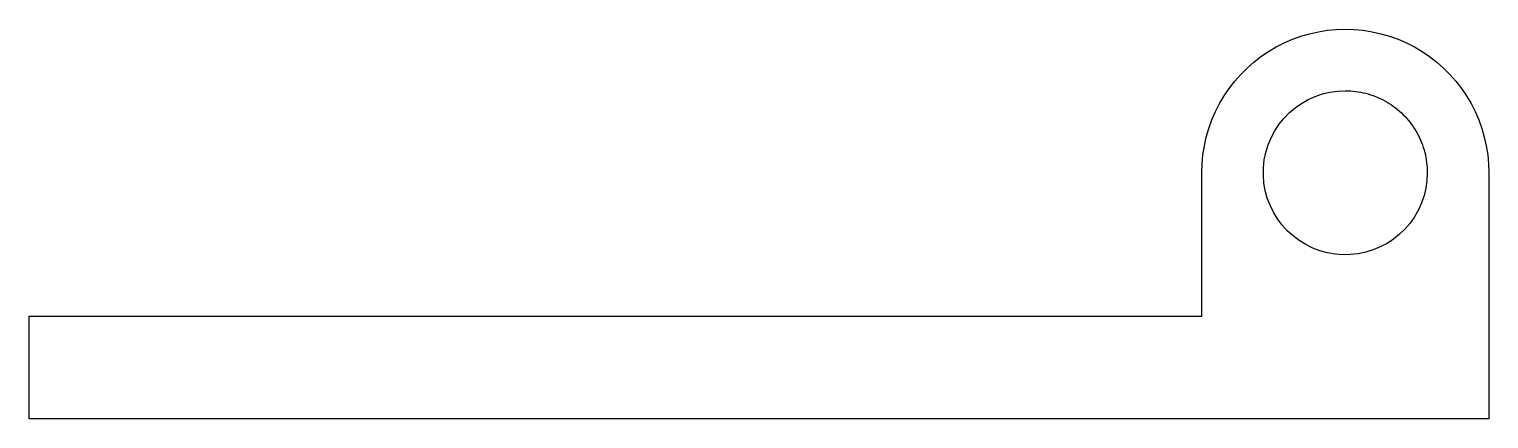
# Model space of a CAD drawing. Header units: metres. Extents: x -48.1 to 23.1, y 0 to 19.
import ezdxf

# ---------------------------------------------------------------- set-up
doc = ezdxf.new("R2010")
doc.units = ezdxf.units.M

msp = doc.modelspace()

# ---------------------------------------------------------------- linework, layer by layer
for points in [[(9.1, 12), (9.114, 12.44), (9.155, 12.877), (9.224, 13.312), (9.32, 13.741), (9.443, 14.163), (9.592, 14.577), (9.766, 14.98), (9.966, 15.372), (10.19, 15.751), (10.437, 16.114), (10.706, 16.462), (10.997, 16.792), (11.308, 17.103), (11.638, 17.394), (11.986, 17.663), (12.349, 17.91), (12.728, 18.134), (13.12, 18.334), (13.523, 18.508), (13.937, 18.657), (14.359, 18.78), (14.788, 18.876), (15.223, 18.945), (15.66, 18.986), (16.1, 19), (16.54, 18.986), (16.977, 18.945), (17.412, 18.876), (17.841, 18.78), (18.263, 18.657), (18.677, 18.508), (19.08, 18.334), (19.472, 18.134), (19.851, 17.91), (20.214, 17.663), (20.562, 17.394), (20.892, 17.103), (21.203, 16.792), (21.494, 16.462), (21.763, 16.114), (22.01, 15.751), (22.234, 15.372), (22.434, 14.98), (22.608, 14.577), (22.757, 14.163), (22.88, 13.741), (22.976, 13.312), (23.045, 12.877), (23.086, 12.44), (23.1, 12)], [(20.1, 12), (20.082, 11.624), (20.029, 11.25), (19.941, 10.884), (19.819, 10.528), (19.664, 10.184), (19.477, 9.857), (19.261, 9.548), (19.016, 9.262), (18.745, 9), (18.451, 8.764), (18.136, 8.557), (17.803, 8.381), (17.455, 8.236), (17.095, 8.126), (16.726, 8.049), (16.351, 8.008), (15.974, 8.002), (15.599, 8.032), (15.227, 8.096), (14.864, 8.196), (14.511, 8.329), (14.173, 8.495), (13.852, 8.692), (13.55, 8.918), (13.272, 9.172), (13.018, 9.45), (12.792, 9.752), (12.595, 10.073), (12.429, 10.411), (12.296, 10.764), (12.196, 11.127), (12.132, 11.499), (12.102, 11.874), (12.108, 12.251), (12.149, 12.626), (12.226, 12.995), (12.336, 13.355), (12.481, 13.703), (12.657, 14.036), (12.864, 14.351), (13.1, 14.645), (13.362, 14.916), (13.648, 15.161), (13.957, 15.377), (14.284, 15.564), (14.628, 15.719), (14.984, 15.841), (15.35, 15.929), (15.724, 15.982), (16.1, 16)], [(16.1, 16), (16.226, 15.998), (16.351, 15.992), (16.476, 15.982), (16.601, 15.968), (16.726, 15.951), (16.85, 15.929), (16.973, 15.904), (17.095, 15.874), (17.216, 15.841), (17.336, 15.804), (17.455, 15.764), (17.572, 15.719), (17.689, 15.671), (17.803, 15.619), (17.916, 15.564), (18.027, 15.505), (18.136, 15.443), (18.243, 15.377), (18.348, 15.308), (18.451, 15.236), (18.552, 15.161), (18.65, 15.082), (18.745, 15), (18.838, 14.916), (18.928, 14.828), (19.016, 14.738), (19.1, 14.645), (19.182, 14.55), (19.261, 14.452), (19.336, 14.351), (19.408, 14.248), (19.477, 14.143), (19.543, 14.036), (19.605, 13.927), (19.664, 13.816), (19.719, 13.703), (19.771, 13.589), (19.819, 13.472), (19.864, 13.355), (19.904, 13.236), (19.941, 13.116), (19.974, 12.995), (20.004, 12.873), (20.029, 12.75), (20.051, 12.626), (20.068, 12.501), (20.082, 12.376), (20.092, 12.251), (20.098, 12.126), (20.1, 12)], [(9.1, 5), (9.1, 5.14), (9.1, 5.28), (9.1, 5.42), (9.1, 5.56), (9.1, 5.7), (9.1, 5.84), (9.1, 5.98), (9.1, 6.12), (9.1, 6.26), (9.1, 6.4), (9.1, 6.54), (9.1, 6.68), (9.1, 6.82), (9.1, 6.96), (9.1, 7.1), (9.1, 7.24), (9.1, 7.38), (9.1, 7.52), (9.1, 7.66), (9.1, 7.8), (9.1, 7.94), (9.1, 8.08), (9.1, 8.22), (9.1, 8.36), (9.1, 8.5), (9.1, 8.64), (9.1, 8.78), (9.1, 8.92), (9.1, 9.06), (9.1, 9.2), (9.1, 9.34), (9.1, 9.48), (9.1, 9.62), (9.1, 9.76), (9.1, 9.9), (9.1, 10.04), (9.1, 10.18), (9.1, 10.32), (9.1, 10.46), (9.1, 10.6), (9.1, 10.74), (9.1, 10.88), (9.1, 11.02), (9.1, 11.16), (9.1, 11.3), (9.1, 11.44), (9.1, 11.58), (9.1, 11.72), (9.1, 11.86), (9.1, 12)], [(9.1, 5), (9.1, 5.14), (9.1, 5.28), (9.1, 5.42), (9.1, 5.56), (9.1, 5.7), (9.1, 5.84), (9.1, 5.98), (9.1, 6.12), (9.1, 6.26), (9.1, 6.4), (9.1, 6.54), (9.1, 6.68), (9.1, 6.82), (9.1, 6.96), (9.1, 7.1), (9.1, 7.24), (9.1, 7.38), (9.1, 7.52), (9.1, 7.66), (9.1, 7.8), (9.1, 7.94), (9.1, 8.08), (9.1, 8.22), (9.1, 8.36), (9.1, 8.5), (9.1, 8.64), (9.1, 8.78), (9.1, 8.92), (9.1, 9.06), (9.1, 9.2), (9.1, 9.34), (9.1, 9.48), (9.1, 9.62), (9.1, 9.76), (9.1, 9.9), (9.1, 10.04), (9.1, 10.18), (9.1, 10.32), (9.1, 10.46), (9.1, 10.6), (9.1, 10.74), (9.1, 10.88), (9.1, 11.02), (9.1, 11.16), (9.1, 11.3), (9.1, 11.44), (9.1, 11.58), (9.1, 11.72), (9.1, 11.86), (9.1, 12)], [(23.1, 12), (23.1, 11.76), (23.1, 11.52), (23.1, 11.28), (23.1, 11.04), (23.1, 10.8), (23.1, 10.56), (23.1, 10.32), (23.1, 10.08), (23.1, 9.84), (23.1, 9.6), (23.1, 9.36), (23.1, 9.12), (23.1, 8.88), (23.1, 8.64), (23.1, 8.4), (23.1, 8.16), (23.1, 7.92), (23.1, 7.68), (23.1, 7.44), (23.1, 7.2), (23.1, 6.96), (23.1, 6.72), (23.1, 6.48), (23.1, 6.24), (23.1, 6), (23.1, 5.76), (23.1, 5.52), (23.1, 5.28), (23.1, 5.04), (23.1, 4.8), (23.1, 4.56), (23.1, 4.32), (23.1, 4.08), (23.1, 3.84), (23.1, 3.6), (23.1, 3.36), (23.1, 3.12), (23.1, 2.88), (23.1, 2.64), (23.1, 2.4), (23.1, 2.16), (23.1, 1.92), (23.1, 1.68), (23.1, 1.44), (23.1, 1.2), (23.1, 0.96), (23.1, 0.72), (23.1, 0.48), (23.1, 0.24), (23.1, 0)], [(-48.1, 0), (-48.1, 0.1), (-48.1, 0.2), (-48.1, 0.3), (-48.1, 0.4), (-48.1, 0.5), (-48.1, 0.6), (-48.1, 0.7), (-48.1, 0.8), (-48.1, 0.9), (-48.1, 1), (-48.1, 1.1), (-48.1, 1.2), (-48.1, 1.3), (-48.1, 1.4), (-48.1, 1.5), (-48.1, 1.6), (-48.1, 1.7), (-48.1, 1.8), (-48.1, 1.9), (-48.1, 2), (-48.1, 2.1), (-48.1, 2.2), (-48.1, 2.3), (-48.1, 2.4), (-48.1, 2.5), (-48.1, 2.6), (-48.1, 2.7), (-48.1, 2.8), (-48.1, 2.9), (-48.1, 3), (-48.1, 3.1), (-48.1, 3.2), (-48.1, 3.3), (-48.1, 3.4), (-48.1, 3.5), (-48.1, 3.6), (-48.1, 3.7), (-48.1, 3.8), (-48.1, 3.9), (-48.1, 4), (-48.1, 4.1), (-48.1, 4.2), (-48.1, 4.3), (-48.1, 4.4), (-48.1, 4.5), (-48.1, 4.6), (-48.1, 4.7), (-48.1, 4.8), (-48.1, 4.9), (-48.1, 5)], [(-48.1, 5), (-46.956, 5), (-45.812, 5), (-44.668, 5), (-43.524, 5), (-42.38, 5), (-41.236, 5), (-40.092, 5), (-38.948, 5), (-37.804, 5), (-36.66, 5), (-35.516, 5), (-34.372, 5), (-33.228, 5), (-32.084, 5), (-30.94, 5), (-29.796, 5), (-28.652, 5), (-27.508, 5), (-26.364, 5), (-25.22, 5), (-24.076, 5), (-22.932, 5), (-21.788, 5), (-20.644, 5), (-19.5, 5), (-18.356, 5), (-17.212, 5), (-16.068, 5), (-14.924, 5), (-13.78, 5), (-12.636, 5), (-11.492, 5), (-10.348, 5), (-9.204, 5), (-8.06, 5), (-6.916, 5), (-5.772, 5), (-4.628, 5), (-3.484, 5), (-2.34, 5), (-1.196, 5), (-0.052, 5), (1.092, 5), (2.236, 5), (3.38, 5), (4.524, 5), (5.668, 5), (6.812, 5), (7.956, 5), (9.1, 5)], [(-20, 5), (-19.418, 5), (-18.836, 5), (-18.254, 5), (-17.672, 5), (-17.09, 5), (-16.508, 5), (-15.926, 5), (-15.344, 5), (-14.762, 5), (-14.18, 5), (-13.598, 5), (-13.016, 5), (-12.434, 5), (-11.852, 5), (-11.27, 5), (-10.688, 5), (-10.106, 5), (-9.524, 5), (-8.942, 5), (-8.36, 5), (-7.778, 5), (-7.196, 5), (-6.614, 5), (-6.032, 5), (-5.45, 5), (-4.868, 5), (-4.286, 5), (-3.704, 5), (-3.122, 5), (-2.54, 5), (-1.958, 5), (-1.376, 5), (-0.794, 5), (-0.212, 5), (0.37, 5), (0.952, 5), (1.534, 5), (2.116, 5), (2.698, 5), (3.28, 5), (3.862, 5), (4.444, 5), (5.026, 5), (5.608, 5), (6.19, 5), (6.772, 5), (7.354, 5), (7.936, 5), (8.518, 5), (9.1, 5)], [(23.1, 0), (21.676, 0), (20.252, 0), (18.828, 0), (17.404, 0), (15.98, 0), (14.556, 0), (13.132, 0), (11.708, 0), (10.284, 0), (8.86, 0), (7.436, 0), (6.012, 0), (4.588, 0), (3.164, 0), (1.74, 0), (0.316, 0), (-1.108, 0), (-2.532, 0), (-3.956, 0), (-5.38, 0), (-6.804, 0), (-8.228, 0), (-9.652, 0), (-11.076, 0), (-12.5, 0), (-13.924, 0), (-15.348, 0), (-16.772, 0), (-18.196, 0), (-19.62, 0), (-21.044, 0), (-22.468, 0), (-23.892, 0), (-25.316, 0), (-26.74, 0), (-28.164, 0), (-29.588, 0), (-31.012, 0), (-32.436, 0), (-33.86, 0), (-35.284, 0), (-36.708, 0), (-38.132, 0), (-39.556, 0), (-40.98, 0), (-42.404, 0), (-43.828, 0), (-45.252, 0), (-46.676, 0), (-48.1, 0)]]:
    msp.add_lwpolyline(points)

doc.saveas('drawing.dxf')
